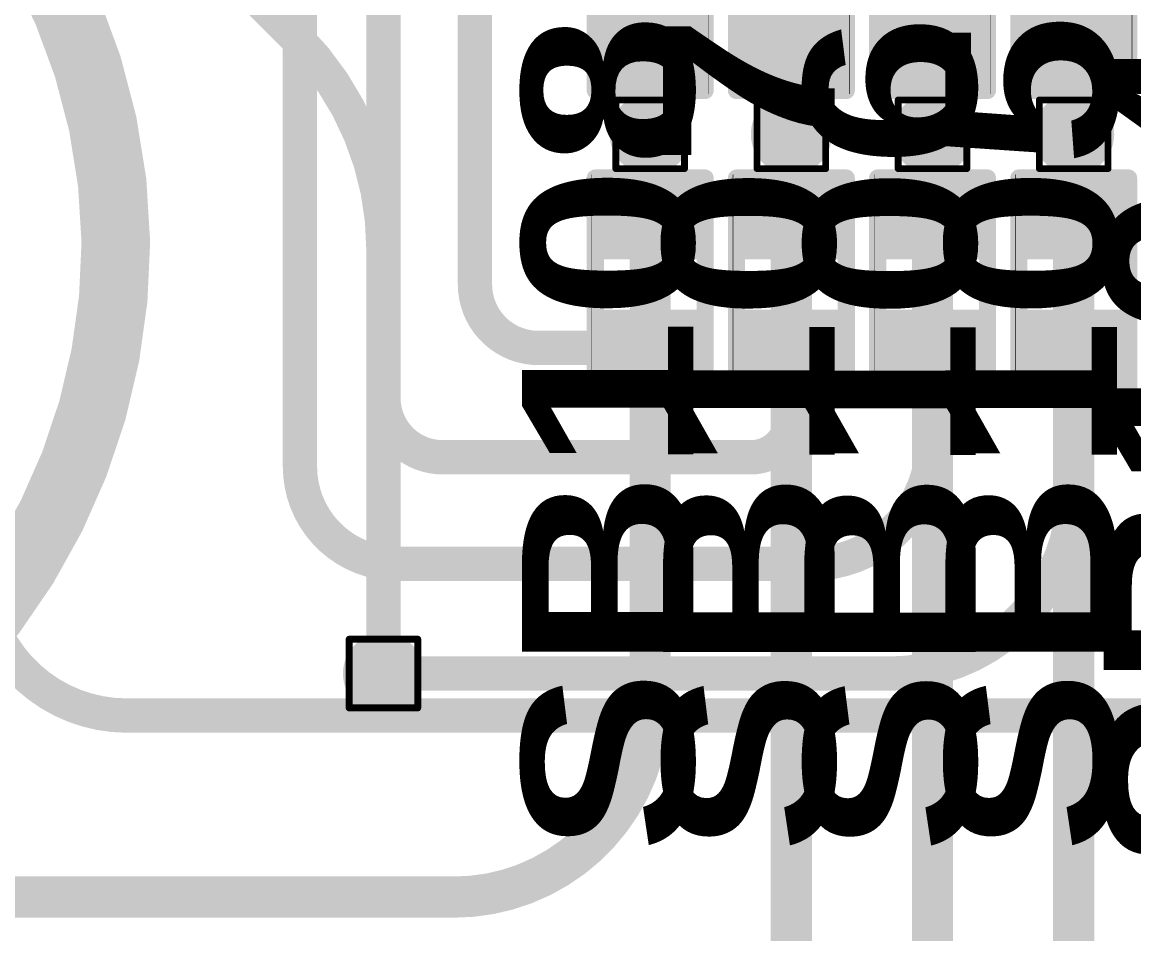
# Model space of a CAD drawing. Header units: inches. Extents: x 3 to 457, y -41 to 239.
# Drawn here: x 106.55 to 114.78, y 128 to 134.74 of the extents above; entities that cross this region are included whole.
import ezdxf

# ---------------------------------------------------------------- set-up
doc = ezdxf.new("R2010")
doc.units = ezdxf.units.IN
for name, color, linetype in [('Bottom Layer', 5, 'Continuous'), ('Drill Drawing', 1, 'Continuous'), ('Fabrication', 76, 'Continuous'), ('Top Layer', 1, 'Continuous'), ('Top Overlay', 2, 'Continuous'), ('Top Paste', 8, 'Continuous'), ('Top Solder', 216, 'Continuous'), ('Via Holes', 16, 'Continuous')]:
    doc.layers.add(name, color=color, linetype=linetype)
doc.styles.add('Arial Black_Bold', font='', dxfattribs={"height": 0.2})
doc.styles.get('Arial Black_Bold').set_extended_font_data('Arial Black', bold=True)

# ---------------------------------------------------------------- blocks, each defined once
blk = doc.blocks.new('S______B______0402_131')
at = {"layer": 'Top Layer'}
for points in [[(-0.6985, -0.3175), (-0.6985, 0.3175), (-0.2413, 0.3175), (-0.2413, -0.3175)], [(0.2413, -0.3175), (0.2413, 0.3175), (0.6985, 0.3175), (0.6985, -0.3175)]]:
    blk.add_hatch(color=1, dxfattribs=at).paths.add_polyline_path(points)
at = {"layer": 'Top Paste'}
for points in [[(-0.6985, -0.3175), (-0.6985, 0.3175), (-0.2413, 0.3175), (-0.2413, -0.3175)], [(0.2413, -0.3175), (0.2413, 0.3175), (0.6985, 0.3175), (0.6985, -0.3175)]]:
    blk.add_hatch(color=8, dxfattribs=at).paths.add_polyline_path(points)
at = {"layer": 'Top Solder'}
for points in [[(-0.7535, -0.3725), (-0.7535, 0.3725), (-0.1863, 0.3725), (-0.1863, -0.3725)], [(0.1863, -0.3725), (0.1863, 0.3725), (0.7535, 0.3725), (0.7535, -0.3725)]]:
    blk.add_hatch(color=216, dxfattribs=at).paths.add_polyline_path(points)
at = {"layer": 'Top Overlay'}
for points in [[(-0.7874, 0.4064, 0.127, 0.127, 0), (-0.7874, -0.4064, 0.127, 0.127, 0)], [(-0.7874, 0.4064, 0.127, 0.127, 0), (0.7874, 0.4064, 0.127, 0.127, 0)], [(0.7874, 0.4064, 0.127, 0.127, 0), (0.7874, -0.4064, 0.127, 0.127, 0)], [(-0.7874, -0.4064, 0.127, 0.127, 0), (0.7874, -0.4064, 0.127, 0.127, 0)], [(-0.8128, -0.4318, 0.00323, 0.00323, 0), (0.8128, -0.4318, 0.00323, 0.00323, 0)]]:
    blk.add_lwpolyline(points, format="xyseb", dxfattribs=at)
for points in [[(-0.8191, 0.4064, 0.0635, 0.0635, 1), (-0.7556, 0.4064, 0.0635, 0.0635, 1)], [(-0.8191, 0.4064, 0.0635, 0.0635, 1), (-0.7556, 0.4064, 0.0635, 0.0635, 1)], [(0.7556, 0.4064, 0.0635, 0.0635, 1), (0.8191, 0.4064, 0.0635, 0.0635, 1)], [(0.7556, 0.4064, 0.0635, 0.0635, 1), (0.8191, 0.4064, 0.0635, 0.0635, 1)], [(-0.8191, -0.4064, 0.0635, 0.0635, 1), (-0.7556, -0.4064, 0.0635, 0.0635, 1)], [(-0.8191, -0.4064, 0.0635, 0.0635, 1), (-0.7556, -0.4064, 0.0635, 0.0635, 1)], [(0.7556, -0.4064, 0.0635, 0.0635, 1), (0.8191, -0.4064, 0.0635, 0.0635, 1)], [(0.7556, -0.4064, 0.0635, 0.0635, 1), (0.8191, -0.4064, 0.0635, 0.0635, 1)], [(-0.8136, -0.4318, 0.00161, 0.00161, 1), (-0.812, -0.4318, 0.00161, 0.00161, 1)], [(0.812, -0.4318, 0.00161, 0.00161, 1), (0.8136, -0.4318, 0.00161, 0.00161, 1)]]:
    blk.add_lwpolyline(points, format="xyseb", close=True, dxfattribs=at)
blk = doc.blocks.new('S______B______0402_132')
at = {"layer": 'Top Layer'}
for points in [[(-0.6985, -0.3175), (-0.6985, 0.3175), (-0.2413, 0.3175), (-0.2413, -0.3175)], [(0.2413, -0.3175), (0.2413, 0.3175), (0.6985, 0.3175), (0.6985, -0.3175)]]:
    blk.add_hatch(color=1, dxfattribs=at).paths.add_polyline_path(points)
at = {"layer": 'Top Paste'}
for points in [[(-0.6985, -0.3175), (-0.6985, 0.3175), (-0.2413, 0.3175), (-0.2413, -0.3175)], [(0.2413, -0.3175), (0.2413, 0.3175), (0.6985, 0.3175), (0.6985, -0.3175)]]:
    blk.add_hatch(color=8, dxfattribs=at).paths.add_polyline_path(points)
at = {"layer": 'Top Solder'}
for points in [[(-0.7535, -0.3725), (-0.7535, 0.3725), (-0.1863, 0.3725), (-0.1863, -0.3725)], [(0.1863, -0.3725), (0.1863, 0.3725), (0.7535, 0.3725), (0.7535, -0.3725)]]:
    blk.add_hatch(color=216, dxfattribs=at).paths.add_polyline_path(points)
at = {"layer": 'Top Overlay'}
for points in [[(-0.7874, 0.4064, 0.127, 0.127, 0), (-0.7874, -0.4064, 0.127, 0.127, 0)], [(-0.7874, 0.4064, 0.127, 0.127, 0), (0.7874, 0.4064, 0.127, 0.127, 0)], [(0.7874, 0.4064, 0.127, 0.127, 0), (0.7874, -0.4064, 0.127, 0.127, 0)], [(-0.7874, -0.4064, 0.127, 0.127, 0), (0.7874, -0.4064, 0.127, 0.127, 0)], [(-0.8128, -0.4318, 0.00323, 0.00323, 0), (0.8128, -0.4318, 0.00323, 0.00323, 0)]]:
    blk.add_lwpolyline(points, format="xyseb", dxfattribs=at)
for points in [[(-0.8191, 0.4064, 0.0635, 0.0635, 1), (-0.7556, 0.4064, 0.0635, 0.0635, 1)], [(-0.8191, 0.4064, 0.0635, 0.0635, 1), (-0.7556, 0.4064, 0.0635, 0.0635, 1)], [(0.7556, 0.4064, 0.0635, 0.0635, 1), (0.8191, 0.4064, 0.0635, 0.0635, 1)], [(0.7556, 0.4064, 0.0635, 0.0635, 1), (0.8191, 0.4064, 0.0635, 0.0635, 1)], [(-0.8191, -0.4064, 0.0635, 0.0635, 1), (-0.7556, -0.4064, 0.0635, 0.0635, 1)], [(-0.8191, -0.4064, 0.0635, 0.0635, 1), (-0.7556, -0.4064, 0.0635, 0.0635, 1)], [(0.7556, -0.4064, 0.0635, 0.0635, 1), (0.8191, -0.4064, 0.0635, 0.0635, 1)], [(0.7556, -0.4064, 0.0635, 0.0635, 1), (0.8191, -0.4064, 0.0635, 0.0635, 1)], [(-0.8136, -0.4318, 0.00161, 0.00161, 1), (-0.812, -0.4318, 0.00161, 0.00161, 1)], [(0.812, -0.4318, 0.00161, 0.00161, 1), (0.8136, -0.4318, 0.00161, 0.00161, 1)]]:
    blk.add_lwpolyline(points, format="xyseb", close=True, dxfattribs=at)
blk = doc.blocks.new('S______B______0402_133')
at = {"layer": 'Top Layer'}
for points in [[(-0.6985, -0.3175), (-0.6985, 0.3175), (-0.2413, 0.3175), (-0.2413, -0.3175)], [(0.2413, -0.3175), (0.2413, 0.3175), (0.6985, 0.3175), (0.6985, -0.3175)]]:
    blk.add_hatch(color=1, dxfattribs=at).paths.add_polyline_path(points)
at = {"layer": 'Top Paste'}
for points in [[(-0.6985, -0.3175), (-0.6985, 0.3175), (-0.2413, 0.3175), (-0.2413, -0.3175)], [(0.2413, -0.3175), (0.2413, 0.3175), (0.6985, 0.3175), (0.6985, -0.3175)]]:
    blk.add_hatch(color=8, dxfattribs=at).paths.add_polyline_path(points)
at = {"layer": 'Top Solder'}
for points in [[(-0.7535, -0.3725), (-0.7535, 0.3725), (-0.1863, 0.3725), (-0.1863, -0.3725)], [(0.1863, -0.3725), (0.1863, 0.3725), (0.7535, 0.3725), (0.7535, -0.3725)]]:
    blk.add_hatch(color=216, dxfattribs=at).paths.add_polyline_path(points)
at = {"layer": 'Top Overlay'}
for points in [[(-0.7874, 0.4064, 0.127, 0.127, 0), (-0.7874, -0.4064, 0.127, 0.127, 0)], [(-0.7874, 0.4064, 0.127, 0.127, 0), (0.7874, 0.4064, 0.127, 0.127, 0)], [(0.7874, 0.4064, 0.127, 0.127, 0), (0.7874, -0.4064, 0.127, 0.127, 0)], [(-0.7874, -0.4064, 0.127, 0.127, 0), (0.7874, -0.4064, 0.127, 0.127, 0)], [(-0.8128, -0.4318, 0.00323, 0.00323, 0), (0.8128, -0.4318, 0.00323, 0.00323, 0)]]:
    blk.add_lwpolyline(points, format="xyseb", dxfattribs=at)
for points in [[(-0.8191, 0.4064, 0.0635, 0.0635, 1), (-0.7556, 0.4064, 0.0635, 0.0635, 1)], [(-0.8191, 0.4064, 0.0635, 0.0635, 1), (-0.7556, 0.4064, 0.0635, 0.0635, 1)], [(0.7556, 0.4064, 0.0635, 0.0635, 1), (0.8191, 0.4064, 0.0635, 0.0635, 1)], [(0.7556, 0.4064, 0.0635, 0.0635, 1), (0.8191, 0.4064, 0.0635, 0.0635, 1)], [(-0.8191, -0.4064, 0.0635, 0.0635, 1), (-0.7556, -0.4064, 0.0635, 0.0635, 1)], [(-0.8191, -0.4064, 0.0635, 0.0635, 1), (-0.7556, -0.4064, 0.0635, 0.0635, 1)], [(0.7556, -0.4064, 0.0635, 0.0635, 1), (0.8191, -0.4064, 0.0635, 0.0635, 1)], [(0.7556, -0.4064, 0.0635, 0.0635, 1), (0.8191, -0.4064, 0.0635, 0.0635, 1)], [(-0.8136, -0.4318, 0.00161, 0.00161, 1), (-0.812, -0.4318, 0.00161, 0.00161, 1)], [(0.812, -0.4318, 0.00161, 0.00161, 1), (0.8136, -0.4318, 0.00161, 0.00161, 1)]]:
    blk.add_lwpolyline(points, format="xyseb", close=True, dxfattribs=at)
blk = doc.blocks.new('S______B______0402_134')
at = {"layer": 'Top Layer'}
for points in [[(-0.6985, -0.3175), (-0.6985, 0.3175), (-0.2413, 0.3175), (-0.2413, -0.3175)], [(0.2413, -0.3175), (0.2413, 0.3175), (0.6985, 0.3175), (0.6985, -0.3175)]]:
    blk.add_hatch(color=1, dxfattribs=at).paths.add_polyline_path(points)
at = {"layer": 'Top Paste'}
for points in [[(-0.6985, -0.3175), (-0.6985, 0.3175), (-0.2413, 0.3175), (-0.2413, -0.3175)], [(0.2413, -0.3175), (0.2413, 0.3175), (0.6985, 0.3175), (0.6985, -0.3175)]]:
    blk.add_hatch(color=8, dxfattribs=at).paths.add_polyline_path(points)
at = {"layer": 'Top Solder'}
for points in [[(-0.7535, -0.3725), (-0.7535, 0.3725), (-0.1863, 0.3725), (-0.1863, -0.3725)], [(0.1863, -0.3725), (0.1863, 0.3725), (0.7535, 0.3725), (0.7535, -0.3725)]]:
    blk.add_hatch(color=216, dxfattribs=at).paths.add_polyline_path(points)
at = {"layer": 'Top Overlay'}
for points in [[(-0.7874, 0.4064, 0.127, 0.127, 0), (-0.7874, -0.4064, 0.127, 0.127, 0)], [(-0.7874, 0.4064, 0.127, 0.127, 0), (0.7874, 0.4064, 0.127, 0.127, 0)], [(0.7874, 0.4064, 0.127, 0.127, 0), (0.7874, -0.4064, 0.127, 0.127, 0)], [(-0.7874, -0.4064, 0.127, 0.127, 0), (0.7874, -0.4064, 0.127, 0.127, 0)], [(-0.8128, -0.4318, 0.00323, 0.00323, 0), (0.8128, -0.4318, 0.00323, 0.00323, 0)]]:
    blk.add_lwpolyline(points, format="xyseb", dxfattribs=at)
for points in [[(-0.8191, 0.4064, 0.0635, 0.0635, 1), (-0.7556, 0.4064, 0.0635, 0.0635, 1)], [(-0.8191, 0.4064, 0.0635, 0.0635, 1), (-0.7556, 0.4064, 0.0635, 0.0635, 1)], [(0.7556, 0.4064, 0.0635, 0.0635, 1), (0.8191, 0.4064, 0.0635, 0.0635, 1)], [(0.7556, 0.4064, 0.0635, 0.0635, 1), (0.8191, 0.4064, 0.0635, 0.0635, 1)], [(-0.8191, -0.4064, 0.0635, 0.0635, 1), (-0.7556, -0.4064, 0.0635, 0.0635, 1)], [(-0.8191, -0.4064, 0.0635, 0.0635, 1), (-0.7556, -0.4064, 0.0635, 0.0635, 1)], [(0.7556, -0.4064, 0.0635, 0.0635, 1), (0.8191, -0.4064, 0.0635, 0.0635, 1)], [(0.7556, -0.4064, 0.0635, 0.0635, 1), (0.8191, -0.4064, 0.0635, 0.0635, 1)], [(-0.8136, -0.4318, 0.00161, 0.00161, 1), (-0.812, -0.4318, 0.00161, 0.00161, 1)], [(0.812, -0.4318, 0.00161, 0.00161, 1), (0.8136, -0.4318, 0.00161, 0.00161, 1)]]:
    blk.add_lwpolyline(points, format="xyseb", close=True, dxfattribs=at)
blk = doc.blocks.new('S______B______0402_139')
at = {"layer": 'Top Layer'}
for points in [[(-0.6985, -0.3175), (-0.6985, 0.3175), (-0.2413, 0.3175), (-0.2413, -0.3175)], [(0.2413, -0.3175), (0.2413, 0.3175), (0.6985, 0.3175), (0.6985, -0.3175)]]:
    blk.add_hatch(color=1, dxfattribs=at).paths.add_polyline_path(points)
at = {"layer": 'Top Paste'}
for points in [[(-0.6985, -0.3175), (-0.6985, 0.3175), (-0.2413, 0.3175), (-0.2413, -0.3175)], [(0.2413, -0.3175), (0.2413, 0.3175), (0.6985, 0.3175), (0.6985, -0.3175)]]:
    blk.add_hatch(color=8, dxfattribs=at).paths.add_polyline_path(points)
at = {"layer": 'Top Solder'}
for points in [[(-0.7535, -0.3725), (-0.7535, 0.3725), (-0.1863, 0.3725), (-0.1863, -0.3725)], [(0.1863, -0.3725), (0.1863, 0.3725), (0.7535, 0.3725), (0.7535, -0.3725)]]:
    blk.add_hatch(color=216, dxfattribs=at).paths.add_polyline_path(points)
at = {"layer": 'Top Overlay'}
for points in [[(-0.7874, -0.4064, 0.127, 0.127, 0), (-0.7874, 0.4064, 0.127, 0.127, 0)], [(0.7874, 0.4064, 0.127, 0.127, 0), (-0.7874, 0.4064, 0.127, 0.127, 0)], [(0.7874, -0.4064, 0.127, 0.127, 0), (0.7874, 0.4064, 0.127, 0.127, 0)], [(0.7874, -0.4064, 0.127, 0.127, 0), (-0.7874, -0.4064, 0.127, 0.127, 0)], [(0.8128, -0.4318, 0.00323, 0.00323, 0), (-0.8128, -0.4318, 0.00323, 0.00323, 0)]]:
    blk.add_lwpolyline(points, format="xyseb", dxfattribs=at)
for points in [[(-0.8191, 0.4064, 0.0635, 0.0635, 1), (-0.7556, 0.4064, 0.0635, 0.0635, 1)], [(-0.8191, 0.4064, 0.0635, 0.0635, 1), (-0.7556, 0.4064, 0.0635, 0.0635, 1)], [(0.7556, 0.4064, 0.0635, 0.0635, 1), (0.8191, 0.4064, 0.0635, 0.0635, 1)], [(0.7556, 0.4064, 0.0635, 0.0635, 1), (0.8191, 0.4064, 0.0635, 0.0635, 1)], [(-0.8191, -0.4064, 0.0635, 0.0635, 1), (-0.7556, -0.4064, 0.0635, 0.0635, 1)], [(-0.8191, -0.4064, 0.0635, 0.0635, 1), (-0.7556, -0.4064, 0.0635, 0.0635, 1)], [(0.7556, -0.4064, 0.0635, 0.0635, 1), (0.8191, -0.4064, 0.0635, 0.0635, 1)], [(0.7556, -0.4064, 0.0635, 0.0635, 1), (0.8191, -0.4064, 0.0635, 0.0635, 1)], [(-0.8136, -0.4318, 0.00161, 0.00161, 1), (-0.812, -0.4318, 0.00161, 0.00161, 1)], [(0.812, -0.4318, 0.00161, 0.00161, 1), (0.8136, -0.4318, 0.00161, 0.00161, 1)]]:
    blk.add_lwpolyline(points, format="xyseb", close=True, dxfattribs=at)
blk = doc.blocks.new('S______B______0402_140')
at = {"layer": 'Top Layer'}
for points in [[(-0.6985, -0.3175), (-0.6985, 0.3175), (-0.2413, 0.3175), (-0.2413, -0.3175)], [(0.2413, -0.3175), (0.2413, 0.3175), (0.6985, 0.3175), (0.6985, -0.3175)]]:
    blk.add_hatch(color=1, dxfattribs=at).paths.add_polyline_path(points)
at = {"layer": 'Top Paste'}
for points in [[(-0.6985, -0.3175), (-0.6985, 0.3175), (-0.2413, 0.3175), (-0.2413, -0.3175)], [(0.2413, -0.3175), (0.2413, 0.3175), (0.6985, 0.3175), (0.6985, -0.3175)]]:
    blk.add_hatch(color=8, dxfattribs=at).paths.add_polyline_path(points)
at = {"layer": 'Top Solder'}
for points in [[(-0.7535, -0.3725), (-0.7535, 0.3725), (-0.1863, 0.3725), (-0.1863, -0.3725)], [(0.1863, -0.3725), (0.1863, 0.3725), (0.7535, 0.3725), (0.7535, -0.3725)]]:
    blk.add_hatch(color=216, dxfattribs=at).paths.add_polyline_path(points)
at = {"layer": 'Top Overlay'}
for points in [[(-0.7874, -0.4064, 0.127, 0.127, 0), (-0.7874, 0.4064, 0.127, 0.127, 0)], [(0.7874, 0.4064, 0.127, 0.127, 0), (-0.7874, 0.4064, 0.127, 0.127, 0)], [(0.7874, -0.4064, 0.127, 0.127, 0), (0.7874, 0.4064, 0.127, 0.127, 0)], [(0.7874, -0.4064, 0.127, 0.127, 0), (-0.7874, -0.4064, 0.127, 0.127, 0)], [(0.8128, -0.4318, 0.00323, 0.00323, 0), (-0.8128, -0.4318, 0.00323, 0.00323, 0)]]:
    blk.add_lwpolyline(points, format="xyseb", dxfattribs=at)
for points in [[(-0.8191, 0.4064, 0.0635, 0.0635, 1), (-0.7556, 0.4064, 0.0635, 0.0635, 1)], [(-0.8191, 0.4064, 0.0635, 0.0635, 1), (-0.7556, 0.4064, 0.0635, 0.0635, 1)], [(0.7556, 0.4064, 0.0635, 0.0635, 1), (0.8191, 0.4064, 0.0635, 0.0635, 1)], [(0.7556, 0.4064, 0.0635, 0.0635, 1), (0.8191, 0.4064, 0.0635, 0.0635, 1)], [(-0.8191, -0.4064, 0.0635, 0.0635, 1), (-0.7556, -0.4064, 0.0635, 0.0635, 1)], [(-0.8191, -0.4064, 0.0635, 0.0635, 1), (-0.7556, -0.4064, 0.0635, 0.0635, 1)], [(0.7556, -0.4064, 0.0635, 0.0635, 1), (0.8191, -0.4064, 0.0635, 0.0635, 1)], [(0.7556, -0.4064, 0.0635, 0.0635, 1), (0.8191, -0.4064, 0.0635, 0.0635, 1)], [(-0.8136, -0.4318, 0.00161, 0.00161, 1), (-0.812, -0.4318, 0.00161, 0.00161, 1)], [(0.812, -0.4318, 0.00161, 0.00161, 1), (0.8136, -0.4318, 0.00161, 0.00161, 1)]]:
    blk.add_lwpolyline(points, format="xyseb", close=True, dxfattribs=at)
blk = doc.blocks.new('S______B______0402_141')
at = {"layer": 'Top Layer'}
for points in [[(-0.6985, -0.3175), (-0.6985, 0.3175), (-0.2413, 0.3175), (-0.2413, -0.3175)], [(0.2413, -0.3175), (0.2413, 0.3175), (0.6985, 0.3175), (0.6985, -0.3175)]]:
    blk.add_hatch(color=1, dxfattribs=at).paths.add_polyline_path(points)
at = {"layer": 'Top Paste'}
for points in [[(-0.6985, -0.3175), (-0.6985, 0.3175), (-0.2413, 0.3175), (-0.2413, -0.3175)], [(0.2413, -0.3175), (0.2413, 0.3175), (0.6985, 0.3175), (0.6985, -0.3175)]]:
    blk.add_hatch(color=8, dxfattribs=at).paths.add_polyline_path(points)
at = {"layer": 'Top Solder'}
for points in [[(-0.7535, -0.3725), (-0.7535, 0.3725), (-0.1863, 0.3725), (-0.1863, -0.3725)], [(0.1863, -0.3725), (0.1863, 0.3725), (0.7535, 0.3725), (0.7535, -0.3725)]]:
    blk.add_hatch(color=216, dxfattribs=at).paths.add_polyline_path(points)
at = {"layer": 'Top Overlay'}
for points in [[(-0.7874, -0.4064, 0.127, 0.127, 0), (-0.7874, 0.4064, 0.127, 0.127, 0)], [(0.7874, 0.4064, 0.127, 0.127, 0), (-0.7874, 0.4064, 0.127, 0.127, 0)], [(0.7874, -0.4064, 0.127, 0.127, 0), (0.7874, 0.4064, 0.127, 0.127, 0)], [(0.7874, -0.4064, 0.127, 0.127, 0), (-0.7874, -0.4064, 0.127, 0.127, 0)], [(0.8128, -0.4318, 0.00323, 0.00323, 0), (-0.8128, -0.4318, 0.00323, 0.00323, 0)]]:
    blk.add_lwpolyline(points, format="xyseb", dxfattribs=at)
for points in [[(-0.8191, 0.4064, 0.0635, 0.0635, 1), (-0.7556, 0.4064, 0.0635, 0.0635, 1)], [(-0.8191, 0.4064, 0.0635, 0.0635, 1), (-0.7556, 0.4064, 0.0635, 0.0635, 1)], [(0.7556, 0.4064, 0.0635, 0.0635, 1), (0.8191, 0.4064, 0.0635, 0.0635, 1)], [(0.7556, 0.4064, 0.0635, 0.0635, 1), (0.8191, 0.4064, 0.0635, 0.0635, 1)], [(-0.8191, -0.4064, 0.0635, 0.0635, 1), (-0.7556, -0.4064, 0.0635, 0.0635, 1)], [(-0.8191, -0.4064, 0.0635, 0.0635, 1), (-0.7556, -0.4064, 0.0635, 0.0635, 1)], [(0.7556, -0.4064, 0.0635, 0.0635, 1), (0.8191, -0.4064, 0.0635, 0.0635, 1)], [(0.7556, -0.4064, 0.0635, 0.0635, 1), (0.8191, -0.4064, 0.0635, 0.0635, 1)], [(-0.8136, -0.4318, 0.00161, 0.00161, 1), (-0.812, -0.4318, 0.00161, 0.00161, 1)], [(0.812, -0.4318, 0.00161, 0.00161, 1), (0.8136, -0.4318, 0.00161, 0.00161, 1)]]:
    blk.add_lwpolyline(points, format="xyseb", close=True, dxfattribs=at)
blk = doc.blocks.new('S______B______0402_142')
at = {"layer": 'Top Layer'}
for points in [[(-0.6985, -0.3175), (-0.6985, 0.3175), (-0.2413, 0.3175), (-0.2413, -0.3175)], [(0.2413, -0.3175), (0.2413, 0.3175), (0.6985, 0.3175), (0.6985, -0.3175)]]:
    blk.add_hatch(color=1, dxfattribs=at).paths.add_polyline_path(points)
at = {"layer": 'Top Paste'}
for points in [[(-0.6985, -0.3175), (-0.6985, 0.3175), (-0.2413, 0.3175), (-0.2413, -0.3175)], [(0.2413, -0.3175), (0.2413, 0.3175), (0.6985, 0.3175), (0.6985, -0.3175)]]:
    blk.add_hatch(color=8, dxfattribs=at).paths.add_polyline_path(points)
at = {"layer": 'Top Solder'}
for points in [[(-0.7535, -0.3725), (-0.7535, 0.3725), (-0.1863, 0.3725), (-0.1863, -0.3725)], [(0.1863, -0.3725), (0.1863, 0.3725), (0.7535, 0.3725), (0.7535, -0.3725)]]:
    blk.add_hatch(color=216, dxfattribs=at).paths.add_polyline_path(points)
at = {"layer": 'Top Overlay'}
for points in [[(-0.7874, -0.4064, 0.127, 0.127, 0), (-0.7874, 0.4064, 0.127, 0.127, 0)], [(0.7874, 0.4064, 0.127, 0.127, 0), (-0.7874, 0.4064, 0.127, 0.127, 0)], [(0.7874, -0.4064, 0.127, 0.127, 0), (0.7874, 0.4064, 0.127, 0.127, 0)], [(0.7874, -0.4064, 0.127, 0.127, 0), (-0.7874, -0.4064, 0.127, 0.127, 0)], [(0.8128, -0.4318, 0.00323, 0.00323, 0), (-0.8128, -0.4318, 0.00323, 0.00323, 0)]]:
    blk.add_lwpolyline(points, format="xyseb", dxfattribs=at)
for points in [[(-0.8191, 0.4064, 0.0635, 0.0635, 1), (-0.7556, 0.4064, 0.0635, 0.0635, 1)], [(-0.8191, 0.4064, 0.0635, 0.0635, 1), (-0.7556, 0.4064, 0.0635, 0.0635, 1)], [(0.7556, 0.4064, 0.0635, 0.0635, 1), (0.8191, 0.4064, 0.0635, 0.0635, 1)], [(0.7556, 0.4064, 0.0635, 0.0635, 1), (0.8191, 0.4064, 0.0635, 0.0635, 1)], [(-0.8191, -0.4064, 0.0635, 0.0635, 1), (-0.7556, -0.4064, 0.0635, 0.0635, 1)], [(-0.8191, -0.4064, 0.0635, 0.0635, 1), (-0.7556, -0.4064, 0.0635, 0.0635, 1)], [(0.7556, -0.4064, 0.0635, 0.0635, 1), (0.8191, -0.4064, 0.0635, 0.0635, 1)], [(0.7556, -0.4064, 0.0635, 0.0635, 1), (0.8191, -0.4064, 0.0635, 0.0635, 1)], [(-0.8136, -0.4318, 0.00161, 0.00161, 1), (-0.812, -0.4318, 0.00161, 0.00161, 1)], [(0.812, -0.4318, 0.00161, 0.00161, 1), (0.8136, -0.4318, 0.00161, 0.00161, 1)]]:
    blk.add_lwpolyline(points, format="xyseb", close=True, dxfattribs=at)
blk = doc.blocks.new('S______B______0402_150')
at = {"layer": 'Top Layer'}
for points in [[(-0.6985, -0.3175), (-0.6985, 0.3175), (-0.2413, 0.3175), (-0.2413, -0.3175)], [(0.2413, -0.3175), (0.2413, 0.3175), (0.6985, 0.3175), (0.6985, -0.3175)]]:
    blk.add_hatch(color=1, dxfattribs=at).paths.add_polyline_path(points)
at = {"layer": 'Top Paste'}
for points in [[(-0.6985, -0.3175), (-0.6985, 0.3175), (-0.2413, 0.3175), (-0.2413, -0.3175)], [(0.2413, -0.3175), (0.2413, 0.3175), (0.6985, 0.3175), (0.6985, -0.3175)]]:
    blk.add_hatch(color=8, dxfattribs=at).paths.add_polyline_path(points)
at = {"layer": 'Top Solder'}
for points in [[(-0.7535, -0.3725), (-0.7535, 0.3725), (-0.1863, 0.3725), (-0.1863, -0.3725)], [(0.1863, -0.3725), (0.1863, 0.3725), (0.7535, 0.3725), (0.7535, -0.3725)]]:
    blk.add_hatch(color=216, dxfattribs=at).paths.add_polyline_path(points)
at = {"layer": 'Top Overlay'}
for points in [[(-0.7874, -0.4064, 0.127, 0.127, 0), (-0.7874, 0.4064, 0.127, 0.127, 0)], [(0.7874, 0.4064, 0.127, 0.127, 0), (-0.7874, 0.4064, 0.127, 0.127, 0)], [(0.7874, -0.4064, 0.127, 0.127, 0), (0.7874, 0.4064, 0.127, 0.127, 0)], [(0.7874, -0.4064, 0.127, 0.127, 0), (-0.7874, -0.4064, 0.127, 0.127, 0)], [(0.8128, -0.4318, 0.00323, 0.00323, 0), (-0.8128, -0.4318, 0.00323, 0.00323, 0)]]:
    blk.add_lwpolyline(points, format="xyseb", dxfattribs=at)
for points in [[(-0.8191, 0.4064, 0.0635, 0.0635, 1), (-0.7556, 0.4064, 0.0635, 0.0635, 1)], [(-0.8191, 0.4064, 0.0635, 0.0635, 1), (-0.7556, 0.4064, 0.0635, 0.0635, 1)], [(0.7556, 0.4064, 0.0635, 0.0635, 1), (0.8191, 0.4064, 0.0635, 0.0635, 1)], [(0.7556, 0.4064, 0.0635, 0.0635, 1), (0.8191, 0.4064, 0.0635, 0.0635, 1)], [(-0.8191, -0.4064, 0.0635, 0.0635, 1), (-0.7556, -0.4064, 0.0635, 0.0635, 1)], [(-0.8191, -0.4064, 0.0635, 0.0635, 1), (-0.7556, -0.4064, 0.0635, 0.0635, 1)], [(0.7556, -0.4064, 0.0635, 0.0635, 1), (0.8191, -0.4064, 0.0635, 0.0635, 1)], [(0.7556, -0.4064, 0.0635, 0.0635, 1), (0.8191, -0.4064, 0.0635, 0.0635, 1)], [(-0.8136, -0.4318, 0.00161, 0.00161, 1), (-0.812, -0.4318, 0.00161, 0.00161, 1)], [(0.812, -0.4318, 0.00161, 0.00161, 1), (0.8136, -0.4318, 0.00161, 0.00161, 1)]]:
    blk.add_lwpolyline(points, format="xyseb", close=True, dxfattribs=at)
at = {"layer": 'Top Overlay', "style": 'Arial Black_Bold'}
blk.add_text('SB104', height=1.27, rotation=-180, dxfattribs=at).set_placement((4.3425, 0.4473))

msp = doc.modelspace()

# ---------------------------------------------------------------- hatches: boundary and pattern name
at = {"layer": 'Bottom Layer'}
h = msp.add_hatch(color=5, dxfattribs=at)
edge = h.paths.add_edge_path()
edge.add_arc((111.2028, 133.9112), 0.3, 0, 360)
h = msp.add_hatch(color=5, dxfattribs=at)
edge = h.paths.add_edge_path()
edge.add_arc((112.2479, 133.9112), 0.3, 0, 360)
h = msp.add_hatch(color=5, dxfattribs=at)
edge = h.paths.add_edge_path()
edge.add_arc((113.2929, 133.9112), 0.3, 0, 360)
h = msp.add_hatch(color=5, dxfattribs=at)
edge = h.paths.add_edge_path()
edge.add_arc((114.3379, 133.9112), 0.3, 0, 360)
h = msp.add_hatch(color=5, dxfattribs=at)
edge = h.paths.add_edge_path()
edge.add_arc((109.2283, 129.921), 0.3, 0, 360)
at = {"layer": 'Top Layer'}
h = msp.add_hatch(color=1, dxfattribs=at)
edge = h.paths.add_edge_path()
edge.add_arc((111.2028, 133.9112), 0.3, 0, 360)
h = msp.add_hatch(color=1, dxfattribs=at)
edge = h.paths.add_edge_path()
edge.add_arc((112.2479, 133.9112), 0.3, 0, 360)
h = msp.add_hatch(color=1, dxfattribs=at)
edge = h.paths.add_edge_path()
edge.add_arc((113.2929, 133.9112), 0.3, 0, 360)
h = msp.add_hatch(color=1, dxfattribs=at)
edge = h.paths.add_edge_path()
edge.add_arc((114.3379, 133.9112), 0.3, 0, 360)
h = msp.add_hatch(color=1, dxfattribs=at)
edge = h.paths.add_edge_path()
edge.add_arc((109.2283, 129.921), 0.3, 0, 360)
at = {"layer": 'Via Holes'}
h = msp.add_hatch(color=7, dxfattribs=at)
edge = h.paths.add_edge_path()
edge.add_arc((111.2028, 133.9112), 0.15, 0, 360)
h = msp.add_hatch(color=7, dxfattribs=at)
edge = h.paths.add_edge_path()
edge.add_arc((112.2479, 133.9112), 0.15, 0, 360)
h = msp.add_hatch(color=7, dxfattribs=at)
edge = h.paths.add_edge_path()
edge.add_arc((113.2929, 133.9112), 0.15, 0, 360)
h = msp.add_hatch(color=7, dxfattribs=at)
edge = h.paths.add_edge_path()
edge.add_arc((114.3379, 133.9112), 0.15, 0, 360)
h = msp.add_hatch(color=7, dxfattribs=at)
edge = h.paths.add_edge_path()
edge.add_arc((109.2283, 129.921), 0.15, 0, 360)

# ---------------------------------------------------------------- linework, layer by layer
at = {"layer": 'Bottom Layer'}
for points in [[(107.6042, 135.6034, 0.254, 0.254, 0), (108.5757, 134.632, 0.254, 0.254, 0)], [(108.5757, 134.632, 0.254, 0.254, -0.198912), (109.2283, 133.0564, 0.254, 0.254, 0)], [(111.2028, 129.7194, 0.3048, 0.3048, 0), (111.2028, 133.9112, 0.3048, 0.3048, 0)], [(112.2479, 126.2433, 0.3048, 0.3048, 0), (112.2479, 133.9112, 0.3048, 0.3048, 0)], [(113.2929, 123.0044, 0.3048, 0.3048, 0), (113.2929, 133.9112, 0.3048, 0.3048, 0)], [(114.3379, 122.2683, 0.3048, 0.3048, 0), (114.3379, 133.9112, 0.3048, 0.3048, 0)], [(109.2283, 129.921, 0.254, 0.254, 0), (109.2283, 133.0564, 0.254, 0.254, 0)], [(111.2028, 129.7194, 0.3048, 0.3048, -0.414214), (109.7505, 128.2671, 0.3048, 0.3048, 0)], [(85.5664, 128.2671, 0.3048, 0.3048, 0), (109.7505, 128.2671, 0.3048, 0.3048, 0)]]:
    msp.add_lwpolyline(points, format="xyseb", dxfattribs=at)
for points in [[(108.5122, 134.632, 0.127, 0.127, 1), (108.6392, 134.632, 0.127, 0.127, 1)], [(108.5122, 134.632, 0.127, 0.127, 1), (108.6392, 134.632, 0.127, 0.127, 1)], [(111.1266, 133.9112, 0.1524, 0.1524, 1), (111.279, 133.9112, 0.1524, 0.1524, 1)], [(112.1717, 133.9112, 0.1524, 0.1524, 1), (112.3241, 133.9112, 0.1524, 0.1524, 1)], [(113.2167, 133.9112, 0.1524, 0.1524, 1), (113.3691, 133.9112, 0.1524, 0.1524, 1)], [(114.2617, 133.9112, 0.1524, 0.1524, 1), (114.4141, 133.9112, 0.1524, 0.1524, 1)], [(109.1648, 133.0564, 0.127, 0.127, 1), (109.2918, 133.0564, 0.127, 0.127, 1)], [(109.1648, 133.0564, 0.127, 0.127, 1), (109.2918, 133.0564, 0.127, 0.127, 1)], [(109.1648, 129.921, 0.127, 0.127, 1), (109.2918, 129.921, 0.127, 0.127, 1)], [(111.1266, 129.7194, 0.1524, 0.1524, 1), (111.279, 129.7194, 0.1524, 0.1524, 1)], [(111.1266, 129.7194, 0.1524, 0.1524, 1), (111.279, 129.7194, 0.1524, 0.1524, 1)], [(109.6743, 128.2671, 0.1524, 0.1524, 1), (109.8267, 128.2671, 0.1524, 0.1524, 1)], [(109.6743, 128.2671, 0.1524, 0.1524, 1), (109.8267, 128.2671, 0.1524, 0.1524, 1)]]:
    msp.add_lwpolyline(points, format="xyseb", close=True, dxfattribs=at)
at = {"layer": 'Drill Drawing'}
for points in [[(110.9488, 134.1652, 0.0508, 0.0508, 0), (111.4568, 134.1652, 0.0508, 0.0508, 0)], [(110.9488, 133.6572, 0.0508, 0.0508, 0), (110.9488, 134.1652, 0.0508, 0.0508, 0)], [(111.4568, 133.6572, 0.0508, 0.0508, 0), (111.4568, 134.1652, 0.0508, 0.0508, 0)], [(111.9939, 134.1652, 0.0508, 0.0508, 0), (112.5019, 134.1652, 0.0508, 0.0508, 0)], [(111.9939, 133.6572, 0.0508, 0.0508, 0), (111.9939, 134.1652, 0.0508, 0.0508, 0)], [(112.5019, 133.6572, 0.0508, 0.0508, 0), (112.5019, 134.1652, 0.0508, 0.0508, 0)], [(113.0389, 134.1652, 0.0508, 0.0508, 0), (113.5469, 134.1652, 0.0508, 0.0508, 0)], [(113.0389, 133.6572, 0.0508, 0.0508, 0), (113.0389, 134.1652, 0.0508, 0.0508, 0)], [(113.5469, 133.6572, 0.0508, 0.0508, 0), (113.5469, 134.1652, 0.0508, 0.0508, 0)], [(114.0839, 134.1652, 0.0508, 0.0508, 0), (114.5919, 134.1652, 0.0508, 0.0508, 0)], [(114.0839, 133.6572, 0.0508, 0.0508, 0), (114.0839, 134.1652, 0.0508, 0.0508, 0)], [(114.5919, 133.6572, 0.0508, 0.0508, 0), (114.5919, 134.1652, 0.0508, 0.0508, 0)], [(110.9488, 133.6572, 0.0508, 0.0508, 0), (111.4568, 133.6572, 0.0508, 0.0508, 0)], [(111.9939, 133.6572, 0.0508, 0.0508, 0), (112.5019, 133.6572, 0.0508, 0.0508, 0)], [(113.0389, 133.6572, 0.0508, 0.0508, 0), (113.5469, 133.6572, 0.0508, 0.0508, 0)], [(114.0839, 133.6572, 0.0508, 0.0508, 0), (114.5919, 133.6572, 0.0508, 0.0508, 0)], [(108.9743, 130.175, 0.0508, 0.0508, 0), (109.4823, 130.175, 0.0508, 0.0508, 0)], [(108.9743, 129.667, 0.0508, 0.0508, 0), (108.9743, 130.175, 0.0508, 0.0508, 0)], [(109.4823, 129.667, 0.0508, 0.0508, 0), (109.4823, 130.175, 0.0508, 0.0508, 0)], [(108.9743, 129.667, 0.0508, 0.0508, 0), (109.4823, 129.667, 0.0508, 0.0508, 0)]]:
    msp.add_lwpolyline(points, format="xyseb", dxfattribs=at)
for points in [[(110.9361, 134.1652, 0.0254, 0.0254, 1), (110.9615, 134.1652, 0.0254, 0.0254, 1)], [(110.9361, 134.1652, 0.0254, 0.0254, 1), (110.9615, 134.1652, 0.0254, 0.0254, 1)], [(111.4441, 134.1652, 0.0254, 0.0254, 1), (111.4695, 134.1652, 0.0254, 0.0254, 1)], [(111.4441, 134.1652, 0.0254, 0.0254, 1), (111.4695, 134.1652, 0.0254, 0.0254, 1)], [(111.9812, 134.1652, 0.0254, 0.0254, 1), (112.0066, 134.1652, 0.0254, 0.0254, 1)], [(111.9812, 134.1652, 0.0254, 0.0254, 1), (112.0066, 134.1652, 0.0254, 0.0254, 1)], [(112.4892, 134.1652, 0.0254, 0.0254, 1), (112.5146, 134.1652, 0.0254, 0.0254, 1)], [(112.4892, 134.1652, 0.0254, 0.0254, 1), (112.5146, 134.1652, 0.0254, 0.0254, 1)], [(113.0262, 134.1652, 0.0254, 0.0254, 1), (113.0516, 134.1652, 0.0254, 0.0254, 1)], [(113.0262, 134.1652, 0.0254, 0.0254, 1), (113.0516, 134.1652, 0.0254, 0.0254, 1)], [(113.5342, 134.1652, 0.0254, 0.0254, 1), (113.5596, 134.1652, 0.0254, 0.0254, 1)], [(113.5342, 134.1652, 0.0254, 0.0254, 1), (113.5596, 134.1652, 0.0254, 0.0254, 1)], [(114.0712, 134.1652, 0.0254, 0.0254, 1), (114.0966, 134.1652, 0.0254, 0.0254, 1)], [(114.0712, 134.1652, 0.0254, 0.0254, 1), (114.0966, 134.1652, 0.0254, 0.0254, 1)], [(114.5792, 134.1652, 0.0254, 0.0254, 1), (114.6046, 134.1652, 0.0254, 0.0254, 1)], [(114.5792, 134.1652, 0.0254, 0.0254, 1), (114.6046, 134.1652, 0.0254, 0.0254, 1)], [(110.9361, 133.6572, 0.0254, 0.0254, 1), (110.9615, 133.6572, 0.0254, 0.0254, 1)], [(110.9361, 133.6572, 0.0254, 0.0254, 1), (110.9615, 133.6572, 0.0254, 0.0254, 1)], [(111.4441, 133.6572, 0.0254, 0.0254, 1), (111.4695, 133.6572, 0.0254, 0.0254, 1)], [(111.4441, 133.6572, 0.0254, 0.0254, 1), (111.4695, 133.6572, 0.0254, 0.0254, 1)], [(111.9812, 133.6572, 0.0254, 0.0254, 1), (112.0066, 133.6572, 0.0254, 0.0254, 1)], [(111.9812, 133.6572, 0.0254, 0.0254, 1), (112.0066, 133.6572, 0.0254, 0.0254, 1)], [(112.4892, 133.6572, 0.0254, 0.0254, 1), (112.5146, 133.6572, 0.0254, 0.0254, 1)], [(112.4892, 133.6572, 0.0254, 0.0254, 1), (112.5146, 133.6572, 0.0254, 0.0254, 1)], [(113.0262, 133.6572, 0.0254, 0.0254, 1), (113.0516, 133.6572, 0.0254, 0.0254, 1)], [(113.0262, 133.6572, 0.0254, 0.0254, 1), (113.0516, 133.6572, 0.0254, 0.0254, 1)], [(113.5342, 133.6572, 0.0254, 0.0254, 1), (113.5596, 133.6572, 0.0254, 0.0254, 1)], [(113.5342, 133.6572, 0.0254, 0.0254, 1), (113.5596, 133.6572, 0.0254, 0.0254, 1)], [(114.0712, 133.6572, 0.0254, 0.0254, 1), (114.0966, 133.6572, 0.0254, 0.0254, 1)], [(114.0712, 133.6572, 0.0254, 0.0254, 1), (114.0966, 133.6572, 0.0254, 0.0254, 1)], [(114.5792, 133.6572, 0.0254, 0.0254, 1), (114.6046, 133.6572, 0.0254, 0.0254, 1)], [(114.5792, 133.6572, 0.0254, 0.0254, 1), (114.6046, 133.6572, 0.0254, 0.0254, 1)], [(108.9616, 130.175, 0.0254, 0.0254, 1), (108.987, 130.175, 0.0254, 0.0254, 1)], [(108.9616, 130.175, 0.0254, 0.0254, 1), (108.987, 130.175, 0.0254, 0.0254, 1)], [(109.4696, 130.175, 0.0254, 0.0254, 1), (109.495, 130.175, 0.0254, 0.0254, 1)], [(109.4696, 130.175, 0.0254, 0.0254, 1), (109.495, 130.175, 0.0254, 0.0254, 1)], [(108.9616, 129.667, 0.0254, 0.0254, 1), (108.987, 129.667, 0.0254, 0.0254, 1)], [(108.9616, 129.667, 0.0254, 0.0254, 1), (108.987, 129.667, 0.0254, 0.0254, 1)], [(109.4696, 129.667, 0.0254, 0.0254, 1), (109.495, 129.667, 0.0254, 0.0254, 1)], [(109.4696, 129.667, 0.0254, 0.0254, 1), (109.495, 129.667, 0.0254, 0.0254, 1)]]:
    msp.add_lwpolyline(points, format="xyseb", close=True, dxfattribs=at)
at = {"layer": 'Fabrication'}
for points in [[(107.3298, 129.6101, 0.254, 0.254, -0.414214), (106.2482, 130.6917, 0.254, 0.254, 0)], [(107.3298, 129.6101, 0.254, 0.254, 0), (121.6695, 129.6101, 0.254, 0.254, 0)]]:
    msp.add_lwpolyline(points, format="xyseb", dxfattribs=at)
msp.add_lwpolyline([(107.2663, 129.6101, 0.127, 0.127, 1), (107.3933, 129.6101, 0.127, 0.127, 1)], format="xyseb", close=True, dxfattribs=at)
msp.add_lwpolyline([(107.2663, 129.6101, 0.127, 0.127, 1), (107.3933, 129.6101, 0.127, 0.127, 1)], format="xyseb", close=True, dxfattribs=at)
at = {"layer": 'Top Layer'}
for points in [[(102.739, 137.5665, 0.508, 0.508, -0.410448), (107.2471, 133.1161, 0.508, 0.508, 0)], [(108.6104, 131.4507, 0.254, 0.254, 0), (108.6104, 137.0747, 0.254, 0.254, 0)], [(109.9058, 132.8, 0.254, 0.254, 0), (109.9058, 135.9885, 0.254, 0.254, 0)], [(109.2283, 131.9594, 0.254, 0.254, 0), (109.2283, 135.0687, 0.254, 0.254, 0)], [(111.2028, 133.9112, 0.2794, 0.2794, 0), (111.2028, 134.5526, 0.2794, 0.2794, 0)], [(112.2479, 133.9112, 0.2794, 0.2794, 0), (112.2479, 134.5526, 0.2794, 0.2794, 0)], [(113.2929, 133.9112, 0.2794, 0.2794, 0), (113.2929, 134.5526, 0.2794, 0.2794, 0)], [(114.3379, 133.9112, 0.2794, 0.2794, 0), (114.3379, 134.5526, 0.2794, 0.2794, 0)], [(111.2028, 133.2699, 0.2794, 0.2794, 0), (111.2028, 133.9112, 0.2794, 0.2794, 0)], [(112.2479, 133.2699, 0.2794, 0.2794, 0), (112.2479, 133.9112, 0.2794, 0.2794, 0)], [(113.2929, 133.2699, 0.2794, 0.2794, 0), (113.2929, 133.9112, 0.2794, 0.2794, 0)], [(114.3379, 133.2699, 0.2794, 0.2794, 0), (114.3379, 133.9112, 0.2794, 0.2794, 0)], [(107.2472, 133.1128, 0.508, 0.508, -0.414214), (102.7042, 128.5698, 0.508, 0.508, 0)], [(110.3757, 132.3301, 0.254, 0.254, -0.414214), (109.9058, 132.8, 0.254, 0.254, 0)], [(110.3757, 132.3301, 0.254, 0.254, 0), (111.2028, 132.3301, 0.254, 0.254, 0)], [(112.2479, 131.8179, 0.254, 0.254, 0), (112.2479, 132.3301, 0.254, 0.254, 0)], [(113.2929, 131.6317, 0.254, 0.254, 0), (113.2929, 132.3301, 0.254, 0.254, 0)], [(114.3379, 131.2736, 0.254, 0.254, 0), (114.3379, 132.3301, 0.254, 0.254, 0)], [(109.6665, 131.5212, 0.254, 0.254, -0.414214), (109.2283, 131.9594, 0.254, 0.254, 0)], [(112.2479, 131.8179, 0.254, 0.254, -0.414214), (111.9512, 131.5212, 0.254, 0.254, 0)], [(113.2929, 131.6317, 0.254, 0.254, -0.414214), (112.395, 130.7338, 0.254, 0.254, 0)], [(109.3273, 130.7338, 0.254, 0.254, -0.414214), (108.6104, 131.4507, 0.254, 0.254, 0)], [(109.6665, 131.5212, 0.254, 0.254, 0), (111.9512, 131.5212, 0.254, 0.254, 0)], [(114.3379, 131.2736, 0.254, 0.254, -0.414214), (112.9853, 129.921, 0.254, 0.254, 0)], [(109.3273, 130.7338, 0.254, 0.254, 0), (109.3285, 130.7338, 0.254, 0.254, 0)], [(109.3285, 130.7338, 0.254, 0.254, 0), (112.395, 130.7338, 0.254, 0.254, 0)], [(109.2283, 129.921, 0.254, 0.254, 0), (112.9853, 129.921, 0.254, 0.254, 0)]]:
    msp.add_lwpolyline(points, format="xyseb", dxfattribs=at)
for points in [[(111.133, 134.5526, 0.1397, 0.1397, 1), (111.2727, 134.5526, 0.1397, 0.1397, 1)], [(112.178, 134.5526, 0.1397, 0.1397, 1), (112.3177, 134.5526, 0.1397, 0.1397, 1)], [(113.2231, 134.5526, 0.1397, 0.1397, 1), (113.3628, 134.5526, 0.1397, 0.1397, 1)], [(114.2681, 134.5526, 0.1397, 0.1397, 1), (114.4078, 134.5526, 0.1397, 0.1397, 1)], [(111.133, 133.9112, 0.1397, 0.1397, 1), (111.2727, 133.9112, 0.1397, 0.1397, 1)], [(111.133, 133.9112, 0.1397, 0.1397, 1), (111.2727, 133.9112, 0.1397, 0.1397, 1)], [(112.178, 133.9112, 0.1397, 0.1397, 1), (112.3177, 133.9112, 0.1397, 0.1397, 1)], [(112.178, 133.9112, 0.1397, 0.1397, 1), (112.3177, 133.9112, 0.1397, 0.1397, 1)], [(113.2231, 133.9112, 0.1397, 0.1397, 1), (113.3628, 133.9112, 0.1397, 0.1397, 1)], [(113.2231, 133.9112, 0.1397, 0.1397, 1), (113.3628, 133.9112, 0.1397, 0.1397, 1)], [(114.2681, 133.9112, 0.1397, 0.1397, 1), (114.4078, 133.9112, 0.1397, 0.1397, 1)], [(114.2681, 133.9112, 0.1397, 0.1397, 1), (114.4078, 133.9112, 0.1397, 0.1397, 1)], [(111.133, 133.2699, 0.1397, 0.1397, 1), (111.2727, 133.2699, 0.1397, 0.1397, 1)], [(112.178, 133.2699, 0.1397, 0.1397, 1), (112.3177, 133.2699, 0.1397, 0.1397, 1)], [(113.2231, 133.2699, 0.1397, 0.1397, 1), (113.3628, 133.2699, 0.1397, 0.1397, 1)], [(114.2681, 133.2699, 0.1397, 0.1397, 1), (114.4078, 133.2699, 0.1397, 0.1397, 1)], [(107.1201, 133.1161, 0.254, 0.254, 1), (107.3741, 133.1161, 0.254, 0.254, 1)], [(107.1202, 133.1128, 0.254, 0.254, 1), (107.3742, 133.1128, 0.254, 0.254, 1)], [(109.8423, 132.8, 0.127, 0.127, 1), (109.9693, 132.8, 0.127, 0.127, 1)], [(109.8423, 132.8, 0.127, 0.127, 1), (109.9693, 132.8, 0.127, 0.127, 1)], [(110.3122, 132.3301, 0.127, 0.127, 1), (110.4392, 132.3301, 0.127, 0.127, 1)], [(110.3122, 132.3301, 0.127, 0.127, 1), (110.4392, 132.3301, 0.127, 0.127, 1)], [(111.1393, 132.3301, 0.127, 0.127, 1), (111.2663, 132.3301, 0.127, 0.127, 1)], [(112.1844, 132.3301, 0.127, 0.127, 1), (112.3114, 132.3301, 0.127, 0.127, 1)], [(113.2294, 132.3301, 0.127, 0.127, 1), (113.3564, 132.3301, 0.127, 0.127, 1)], [(114.2744, 132.3301, 0.127, 0.127, 1), (114.4014, 132.3301, 0.127, 0.127, 1)], [(109.1648, 131.9594, 0.127, 0.127, 1), (109.2918, 131.9594, 0.127, 0.127, 1)], [(109.1648, 131.9594, 0.127, 0.127, 1), (109.2918, 131.9594, 0.127, 0.127, 1)], [(112.1844, 131.8179, 0.127, 0.127, 1), (112.3114, 131.8179, 0.127, 0.127, 1)], [(112.1844, 131.8179, 0.127, 0.127, 1), (112.3114, 131.8179, 0.127, 0.127, 1)], [(113.2294, 131.6317, 0.127, 0.127, 1), (113.3564, 131.6317, 0.127, 0.127, 1)], [(113.2294, 131.6317, 0.127, 0.127, 1), (113.3564, 131.6317, 0.127, 0.127, 1)], [(108.5469, 131.4507, 0.127, 0.127, 1), (108.6739, 131.4507, 0.127, 0.127, 1)], [(108.5469, 131.4507, 0.127, 0.127, 1), (108.6739, 131.4507, 0.127, 0.127, 1)], [(109.603, 131.5212, 0.127, 0.127, 1), (109.73, 131.5212, 0.127, 0.127, 1)], [(109.603, 131.5212, 0.127, 0.127, 1), (109.73, 131.5212, 0.127, 0.127, 1)], [(111.8877, 131.5212, 0.127, 0.127, 1), (112.0147, 131.5212, 0.127, 0.127, 1)], [(111.8877, 131.5212, 0.127, 0.127, 1), (112.0147, 131.5212, 0.127, 0.127, 1)], [(114.2744, 131.2736, 0.127, 0.127, 1), (114.4014, 131.2736, 0.127, 0.127, 1)], [(114.2744, 131.2736, 0.127, 0.127, 1), (114.4014, 131.2736, 0.127, 0.127, 1)], [(109.2638, 130.7338, 0.127, 0.127, 1), (109.3908, 130.7338, 0.127, 0.127, 1)], [(109.2638, 130.7338, 0.127, 0.127, 1), (109.3908, 130.7338, 0.127, 0.127, 1)], [(109.265, 130.7338, 0.127, 0.127, 1), (109.392, 130.7338, 0.127, 0.127, 1)], [(109.265, 130.7338, 0.127, 0.127, 1), (109.392, 130.7338, 0.127, 0.127, 1)], [(112.3315, 130.7338, 0.127, 0.127, 1), (112.4585, 130.7338, 0.127, 0.127, 1)], [(112.3315, 130.7338, 0.127, 0.127, 1), (112.4585, 130.7338, 0.127, 0.127, 1)], [(109.1648, 129.921, 0.127, 0.127, 1), (109.2918, 129.921, 0.127, 0.127, 1)], [(112.9218, 129.921, 0.127, 0.127, 1), (113.0488, 129.921, 0.127, 0.127, 1)], [(112.9218, 129.921, 0.127, 0.127, 1), (113.0488, 129.921, 0.127, 0.127, 1)]]:
    msp.add_lwpolyline(points, format="xyseb", close=True, dxfattribs=at)

# ---------------------------------------------------------------- block references
for name, p, rotation in [('S______B______0402_131', (111.2028, 135.0225), 90), ('S______B______0402_132', (112.2479, 135.0225), 90), ('S______B______0402_133', (113.2929, 135.0225), 90), ('S______B______0402_134', (114.3379, 135.0225), 90), ('S______B______0402_150', (115.383, 132.8), 270), ('S______B______0402_140', (111.2028, 132.8), 270), ('S______B______0402_141', (112.2479, 132.8), 270), ('S______B______0402_142', (113.2929, 132.8), 270), ('S______B______0402_139', (114.3379, 132.8), 270)]:
    msp.add_blockref(name, p, dxfattribs=dict(rotation=rotation))

# ---------------------------------------------------------------- texts
at = {"layer": 'Top Overlay', "style": 'Arial Black_Bold'}
for s, p in [('SB108', (111.5231, 128.5933)), ('SB107', (112.5681, 128.591)), ('SB106', (113.6132, 128.5898)), ('SB105', (114.6582, 128.5921)), ('SB104', (115.8408, 128.4575))]:
    msp.add_text(s, height=1.27, rotation=90, dxfattribs=at).set_placement(p)

doc.saveas('drawing.dxf')
